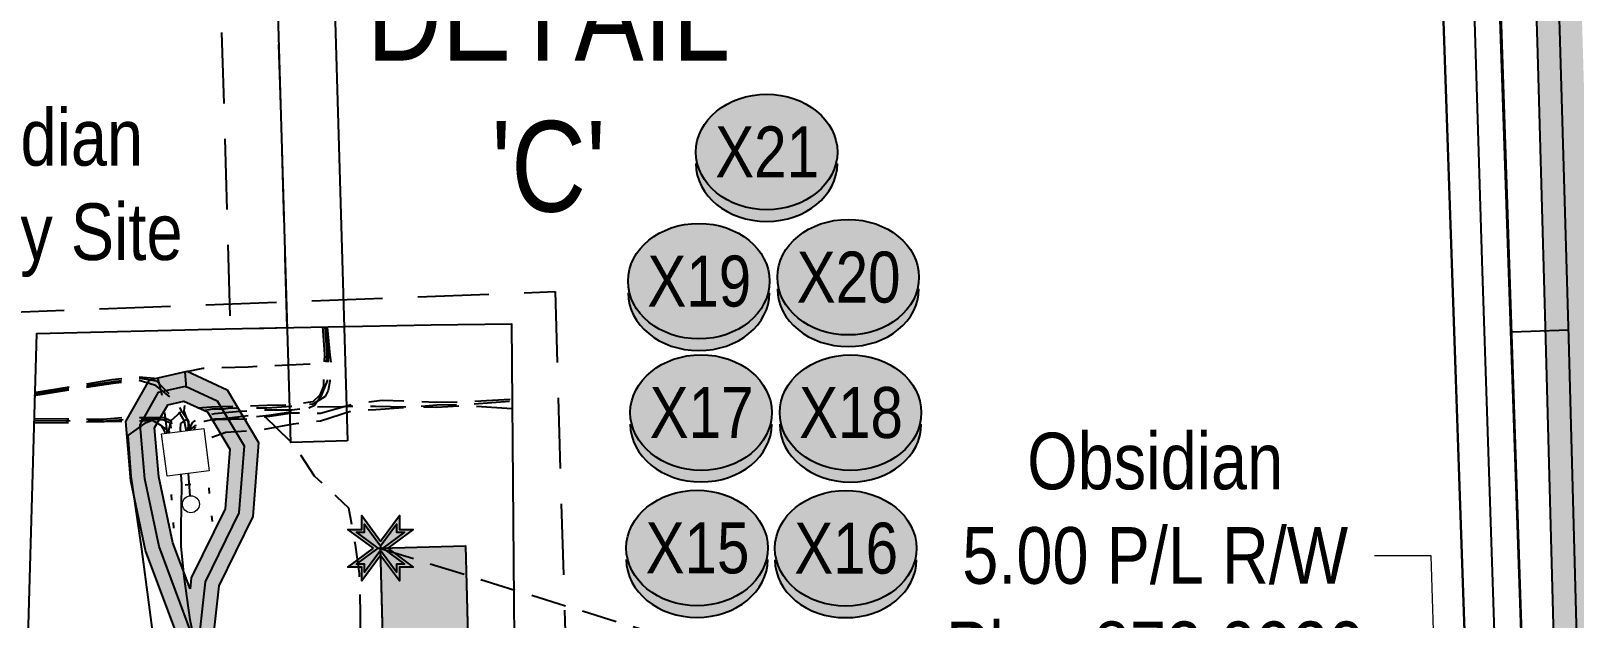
# Model space of a CAD drawing. Extents: x 633830 to 642643, y 5901646 to 5905452.
# Drawn here: x 636271.5 to 636544, y 5904571.3 to 5904674.9 of the extents above; entities that cross this region are included whole.
import ezdxf
from ezdxf.enums import TextEntityAlignment as Align

# ---------------------------------------------------------------- set-up
doc = ezdxf.new("R2010")
doc.units = 0
doc.header["$LTSCALE"] = 5
doc.header["$PDSIZE"] = 5
for name, pattern in [('foc-ACCESSROAD', [3.75, 2.5, -1.25]), ('foc-FLOWLINE', [3.75, 2.5, -1.25]), ('foc-TIELINE', [1.875, 1.25, -0.625]), ('foc-TOPO', [1, 0.2, -0.8]), ('UG_PIPE', [1.875, 1.25, -0.625])]:
    doc.linetypes.add(name, pattern=pattern)
doc.layers.get('Defpoints').update_dxf_attribs({"color": 9})
for name, color, linetype in [('AS-CABLE', 224, 'foc-CABLE'), ('AS-FENCE', 48, 'foc-FENCE'), ('AS-PIPE-AG', 44, 'Continuous'), ('AS-PIPE-UG', 44, 'UG_PIPE'), ('AS-ROADS', 254, 'Continuous'), ('AS-TELUS', 224, 'foc-TEL'), ('C-EZE', 13, 'foc-FLOWLINE'), ('C-RW', 13, 'Continuous'), ('C-WS', 13, 'foc-ACCESSROAD'), ('DETAIL-T', 7, 'Continuous'), ('L-MON', 1, 'Continuous'), ('L-SEC', 7, 'Continuous'), ('L-TIE', 7, 'foc-TIELINE'), ('L-TITLEDB', 4, 'Continuous'), ('L-TITLEDB-T', 4, 'Continuous'), ('P-CROSSINGS', 250, 'Continuous'), ('P-IOP4', 10, 'Continuous'), ('P-IOP4-H', 21, 'Continuous'), ('P-LTO', 14, 'Continuous'), ('P-PROPOSED', 10, 'Continuous'), ('P-PROPOSED-H', 21, 'Continuous'), ('T-GENERAL', 48, 'foc-TOPO')]:
    doc.layers.add(name, color=color, linetype=linetype)
for name, color, linetype, lineweight in [('C-RW-T', 13, 'Continuous', 9), ('C-WS-T', 13, 'Continuous', 9), ('T-TEXT', 48, 'Continuous', 18)]:
    doc.layers.add(name, color=color, linetype=linetype, lineweight=lineweight)
doc.styles.add('80CG', font='ARIALN.TTF', dxfattribs={"height": 10})
doc.styles.add('80L', font='ARIALN.TTF', dxfattribs={"height": 10})
doc.styles.add('Crossing', font='ARIALN.TTF', dxfattribs={"height": 10})
doc.styles.add('foc-LtypeFont', font='ARIALN.TTF', dxfattribs={"height": 7.349999999999999})
doc.linetypes.add('foc-CABLE', pattern='A,2,-1,["C",foc-LtypeFont,S=0.2,R=0,X=-0.625,Y=-0.75],-1.239999999999999,8', length=12.24)
doc.linetypes.add('foc-FENCE', pattern='A,10,-1,["X",foc-LtypeFont,S=0.2,R=0,X=-0.625,Y=-0.75],-1.239999999999999', length=12.24)
doc.linetypes.add('foc-TEL', pattern='A,2,-1,["T",foc-LtypeFont,S=0.2,R=0,X=-0.425,Y=-0.75],-1.239999999999999,8', length=12.24)
doc.dimstyles.new('Compass 5 000', dxfattribs={"dimscale": 5, "dimtxt": 9, "dimasz": 2, "dimexe": 0.2, "dimexo": 0.0625, "dimgap": 0.5, "dimtad": 0, "dimtih": 1, "dimtoh": 1, "dimzin": 0, "dimdsep": 46, "dimtxsty": '80CG', "dimcen": 0.1, "dimse1": 1, "dimse2": 1, "dimclrd": 256, "dimclrt": 256, "dimaunit": 1, "dimadec": 4, "dimazin": 0, "dimtfac": 0.06, "dimtofl": 0, "dimtmove": 0, "dimatfit": 1, "dimfxl": 0.2, "dimtolj": 1, "dimtzin": 0, "dimlwd": -1, "dimarcsym": 0})

# ---------------------------------------------------------------- blocks, each defined once
blk = doc.blocks.new('*D40')
at = {"layer": 'C-RW-T', "transparency": 16777216}
for p, q in [((636518.6981710419, 5904582.252361986), (636508.6981710419, 5904582.252361986)), ((636519.5290099758, 5904554.840079254), (636518.6981710419, 5904582.252361986)), ((636520.2863163976, 5904529.853891313), (636520.5892672995, 5904519.858481329))]:
    blk.add_line(p, q, dxfattribs=at)
for points in [[(636521.1949116398, 5904554.89057107), (636517.8631083119, 5904554.789587436), (636519.8319608776, 5904544.844669269)], [(636521.9522180615, 5904529.904383129), (636518.6204147337, 5904529.803399496), (636519.9833654958, 5904539.849301297)]]:
    blk.add_solid(points, dxfattribs=at)
at = {"layer": 'Defpoints', "color": 0, "transparency": 16777216}
for p in [(636519.8319608776, 5904544.844669269), (636433.8853544235, 5904542.239713397), (636434.0367590417, 5904537.244345425)]:
    blk.add_point(p, dxfattribs=at)
at = {"layer": 'C-RW-T', "transparency": 16777216, "insert": (636469.9737508519, 5904582.252361986), "char_height": 10, "attachment_point": 5, "style": '80CG'}
blk.add_mtext('\\A1;Obsidian\\P5.00 P/L R/W\\PPlan 872 0920', dxfattribs=at)
blk = doc.blocks.new('TEMP')
h = blk.add_hatch(color=255)
h.dxf.hatch_style = 1
h.paths.add_polyline_path([(-5.274161e-10, 0.2514284397220763), (-0.6656854269836912, 1.152061669657268), (-0.6656854269836914, 0.6656854303339061), (-1.152061663105632, 0.6656854303339061), (-0.2514284404497629, 5.273253e-10), (-1.152061661774314, -0.665685419564579), (-0.6656854224511335, -0.6656854195645793), (-0.6656854224511335, -1.152061655686338), (-5.273251e-10, -0.2514284436956587), (0.6656854183820542, -1.152061663420681), (0.6656854183820542, -0.6656854208922597), (1.152061656810019, -0.6656854053035205), (0.2514284429676993, 5.273253e-10), (1.152061671303363, 0.6656854258011663), (0.6656854287749412, 0.6656854258011663), (0.6656854131859291, 1.15206166422904)])
h.paths.add_polyline_path([(0.5656854229146121, 0.8485281473411305), (0.5656854319800914, 0.5656854258011663), (0.8485281444547581, 0.5656854258011663), (0.0831890339399251, 0), (0.8485281399220186, -0.5656854150320215), (0.5656854183820542, -0.5656854240973189), (0.5656854183820542, -0.8485281365719859), (0, -0.08318903609469999), (-0.5656854224511337, -0.8485281320390644), (-0.5656854224511337, -0.5656854195645792), (-0.8485281349258001, -0.5656854195645794), (-0.0831890328488955, 0), (-0.8485281394583584, 0.5656854303339058), (-0.5656854269836913, 0.5656854303339061), (-0.5656854269836913, 0.8485281428085727), (0, 0.0831890306941206)], flags=16)
h = blk.add_hatch(color=1)
h.dxf.hatch_style = 1
h.paths.add_polyline_path([(0, 0.0831890306941205), (-0.5656854269836911, 0.8485281428085727), (-0.5656854269836912, 0.5656854303339061), (-0.8485281394583578, 0.5656854303339061), (-0.0831890328488953, -1e-16), (-0.8485281349258001, -0.5656854195645793), (-0.5656854224511337, -0.5656854195645793), (-0.5656854224511337, -0.848528132039064), (0, -0.08318903609469999), (0.5656854183820542, -0.8485281365719856), (0.5656854183820542, -0.5656854240973191), (0.8485281399220184, -0.5656854150320213), (0.0831890339399251, -1e-16), (0.8485281444547581, 0.5656854258011663), (0.5656854319800914, 0.5656854258011663), (0.5656854229146121, 0.8485281473411308)])
at = {"color": 1}
for p, q in [((-0.0831890328488953, 0), (0.0831890339399252, 0)), ((0, 0.0831890306941205), (0, -0.08318903609469999))]:
    blk.add_line(p, q, dxfattribs=at)
at = {"color": 255, "flags": 128}
blk.add_lwpolyline([(-0.251428440449763, 5.27325e-10), (-1.152061663105632, 0.6656854303339061), (-0.6656854269836914, 0.6656854303339061), (-0.6656854269836914, 1.152061669657268), (-5.274159999999999e-10, 0.2514284397220763), (0.6656854131859291, 1.15206166422904), (0.6656854287749412, 0.6656854258011663), (1.152061671303363, 0.6656854258011663), (0.2514284429676991, 5.27325e-10), (1.152061656810019, -0.6656854053035204), (0.6656854183820542, -0.6656854208922596), (0.6656854183820542, -1.152061663420681), (-5.27325e-10, -0.2514284436956586), (-0.6656854224511335, -1.152061655686338), (-0.6656854224511335, -0.6656854195645793), (-1.152061661774314, -0.6656854195645793)], close=True, dxfattribs=at)
at = {"color": 1, "flags": 128}
blk.add_lwpolyline([(-0.0831890328488953, 0), (-0.8485281394583578, 0.5656854303339061), (-0.5656854269836913, 0.5656854303339061), (-0.5656854269836913, 0.8485281428085727), (0, 0.0831890306941205), (0.5656854229146121, 0.8485281473411305), (0.5656854319800914, 0.5656854258011663), (0.8485281444547581, 0.5656854258011663), (0.0831890339399252, 0), (0.8485281399220184, -0.5656854150320214), (0.5656854183820542, -0.5656854240973189), (0.5656854183820542, -0.8485281365719856), (0, -0.08318903609469999), (-0.5656854224511335, -0.848528132039064), (-0.5656854224511335, -0.5656854195645792), (-0.8485281349258001, -0.5656854195645792)], close=True, dxfattribs=at)
blk = doc.blocks.new('*D81')
at = {"layer": 'Defpoints', "color": 0, "transparency": 16777216}
for p in [(636558.0721465234, 5904622.614378487), (636553.9237439369, 5904594.779929002), (636559.0328243399, 5904594.957395219)]:
    blk.add_point(p, dxfattribs=at)
at = {"layer": 'L-TITLEDB-T', "transparency": 16777216}
for p, q in [((636568.0661192188, 5904622.961523646), (636588.7923270348, 5904623.681457844)), ((636542.9690934249, 5904622.08976711), (636532.9751207294, 5904621.74262195))]:
    blk.add_line(p, q, dxfattribs=at)
for points in [[(636542.9112358983, 5904623.755429226), (636543.0269509514, 5904620.424104993), (636552.9630661204, 5904622.436912269)], [(636568.0082616922, 5904624.627185762), (636568.1239767454, 5904621.295861529), (636558.0721465234, 5904622.614378487)]]:
    blk.add_solid(points, dxfattribs=at)
at = {"layer": 'L-TITLEDB-T', "transparency": 16777216, "insert": (636627.5406217142, 5904623.681457844), "char_height": 10, "attachment_point": 5, "style": '80CG'}
blk.add_mtext('\\A1;5.18 Road\\PPlan 842 0288', dxfattribs=at)
blk = doc.blocks.new('xing2')
h = blk.add_hatch(color=50)
h.dxf.hatch_style = 1
edge = h.paths.add_edge_path()
edge.add_ellipse((0, 0), major_axis=(-12.5, 0), ratio=0.8162973455633619, start_angle=0, end_angle=360)
h = blk.add_hatch(color=250)
h.dxf.hatch_style = 1
edge = h.paths.add_edge_path()
edge.add_ellipse((0, -2.047489049626165), major_axis=(-12.5, 0), ratio=0.8162973455633619, start_angle=0, end_angle=180)
edge.add_line((12.5, -2.047489049626165), (12.5, 0))
edge.add_ellipse((0, 0), major_axis=(-12.5, 0), ratio=0.8162973455633619, start_angle=0, end_angle=180, ccw=False)
edge.add_line((-12.5, 0), (-12.5, -2.047489049626165))
at = {"color": 250}
blk.add_ellipse((0, 0), major_axis=(-12.5, 0), ratio=0.8162973455633619, dxfattribs=at)
blk.add_ellipse((0, -2.047489049626165), major_axis=(-12.5, 0), ratio=0.8162973455633619, start_param=0, end_param=3.141592653589793, dxfattribs=at)
at = {"color": 250, "style": 'Crossing'}
blk.add_attdef('CROSSING', text='', height=9, dxfattribs=at).set_placement((0.08916442567715421, 0.0199513138486509), align=Align.MIDDLE_CENTER)
at = {"color": 250, "style": 'Crossing', "flags": 1}
for tag, p in [('OWNER', (0.08916442567715421, -12.49201765665748)), ('DESCRIPTION', (0.08916442567715421, -25.770021277247)), ('LOCATION', (0.08916442567715421, -39.30337514164421)), ('DWG_REF', (0.08916442567715421, -52.83672900604233))]:
    blk.add_attdef(tag, text='', height=9, dxfattribs=at).set_placement(p, align=Align.MIDDLE_CENTER)

msp = doc.modelspace()

# ---------------------------------------------------------------- hatches: boundary and pattern name
at = {"layer": 'AS-ROADS'}
h = msp.add_hatch(color=256, dxfattribs=at)
h.dxf.hatch_style = 1
h.paths.add_polyline_path([(636537.2725545268, 5904921.268322363), (636538.9319700208, 5904870.732123004), (636540.6744972357, 5904820.112857127), (636542.2660237252, 5904770.954482719), (636544.0086555664, 5904720.62111642), (636545.5105690144, 5904671.221963184), (636546.9673649026, 5904620.790029204), (636548.3141766393, 5904570.219098225), (636549.5388990778, 5904521.419157869), (636550.7646167512, 5904471.108790291), (636551.9593169237, 5904421.091361965), (636553.2257917218, 5904369.804683257), (636554.5393261006, 5904319.893375768), (636555.8238652005, 5904271.029908322), (636557.2221570128, 5904221.165163165), (636558.7427172887, 5904173.20503255), (636560.1843072477, 5904121.782658917), (636561.7346351905, 5904072.681943768), (636553.7409341207, 5904072.429547081), (636552.1901598133, 5904121.544399129), (636550.7485844318, 5904172.966252732), (636549.2280250927, 5904220.926353805), (636547.8291266734, 5904270.812731327), (636546.544409557, 5904319.68297058), (636545.230704506, 5904369.600763193), (636543.9639126683, 5904420.900386389), (636542.7693045308, 5904470.913999686), (636541.5437318374, 5904521.218504733), (636540.3191633305, 5904570.012311587), (636538.9727547376, 5904620.568105056), (636537.5163939667, 5904670.984975975), (636536.0151768024, 5904720.361227873), (636534.2728175283, 5904770.686721461), (636532.6812654985, 5904819.845884743), (636530.938801596, 5904870.463311466), (636529.279177932, 5904921.005850441)])
h = msp.add_hatch(color=256, dxfattribs=at)
h.dxf.hatch_style = 1
h.paths.add_polyline_path([(636302.624270293, 5904607.67203364), (636306.557180627, 5904601.067931783), (636305.7334803971, 5904590.537419638), (636299.7764829888, 5904578.344361859), (636299.5635644151, 5904576.421878094), (636296.5312880126, 5904584.57112093), (636294.0741631851, 5904596.226663193), (636293.3115844135, 5904604.830717657), (636295.6449418401, 5904608.927850308), (636298.483639128, 5904609.575839858)], flags=16)
h.paths.add_polyline_path([(636297.5560510221, 5904567.483632602), (636291.7169103449, 5904583.176323172), (636289.12149785, 5904595.487842592), (636288.1945657256, 5904605.946269663), (636292.3893184519, 5904613.31181863), (636299.0278775585, 5904614.827202791), (636306.1239934238, 5904611.564504686), (636311.6643406395, 5904602.26121164), (636310.6425751201, 5904589.198553856), (636304.6490321356, 5904576.93069291), (636303.5351456227, 5904566.873192065), (636314.4715952656, 5904540.599181402), (636320.4374518594, 5904528.113336939), (636323.61440674, 5904524.806847958), (636337.234772611, 5904525.440697146), (636413.2731443202, 5904527.980809787), (636542.5853166704, 5904531.338753046), (636542.7161874945, 5904526.341913607), (636413.4220251213, 5904522.98444203), (636337.4344074093, 5904520.446024868), (636321.5813056667, 5904519.70827114), (636316.2747164796, 5904525.231226081), (636309.9061438149, 5904538.55990848), (636298.4250831868, 5904566.142306713), (636298.4449864404, 5904566.322017113)])
at = {"layer": 'P-IOP4-H'}
h = msp.add_hatch(color=256, dxfattribs=at)
h.dxf.hatch_style = 1
h.paths.add_polyline_path([(636334.9968581493, 5904515.420865003), (636333.2020626777, 5904583.598123587), (636348.1924573124, 5904583.995430816), (636349.9863301109, 5904515.853247498)])
at = {"layer": 'P-PROPOSED-H'}
h = msp.add_hatch(color=256, dxfattribs=at)
h.dxf.hatch_style = 1
h.paths.add_polyline_path([(636527.4425803283, 5904485.501807928), (636335.9157373247, 5904480.462413355), (636333.2020626777, 5904583.598123587), (636348.1924573124, 5904583.995430816), (636350.5117834922, 5904495.847308709), (636526.9353896326, 5904500.489311617)])

# ---------------------------------------------------------------- linework, layer by layer
at = {"layer": 'AS-CABLE', "flags": 128}
for points in [[(636296.0425438008, 5904604.150851943), (636294.3570317469, 5904605.293521147), (636292.8784597834, 5904606.129279207), (636291.5098559866, 5904605.590435199), (636288.5517123499, 5904603.519034849), (636289.1095508599, 5904596.322118312), (636290.997004453, 5904583.455843019), (636292.99142708, 5904568.240247839), (636294.31304448, 5904558.224147446), (636295.5816772188, 5904551.236170414), (636298.4888356145, 5904544.971983857)], [(636300.6432119359, 5904535.870618653), (636302.2017607457, 5904538.67380714), (636302.7595992559, 5904539.835470852), (636303.6773335774, 5904542.838601458), (636303.881274537, 5904543.817318126), (636303.9442563041, 5904550.51837821), (636301.9168432285, 5904559.698720565), (636299.5575262351, 5904570.977455434), (636298.4958335886, 5904578.59325071), (636297.9709855289, 5904583.942702076), (636298.0189716371, 5904587.122781463), (636298.1229415386, 5904594.883534781), (636297.994978583, 5904596.612034383)]]:
    msp.add_lwpolyline(points, dxfattribs=at)
at = {"layer": 'AS-FENCE', "flags": 128}
msp.add_lwpolyline([(636270.0030820639, 5904531.048014767), (636271.0827695011, 5904572.075137669), (636272.5303504346, 5904621.511826049), (636305.7917214744, 5904622.329589318), (636342.1342005527, 5904623.046381812), (636356.3080972978, 5904623.208334927), (636356.5920151053, 5904588.265450668), (636356.8979265458, 5904553.682462228), (636357.077874452, 5904534.328065213)], dxfattribs=at)
at = {"layer": 'AS-PIPE-AG', "flags": 128}
msp.add_lwpolyline([(636299.5595256564, 5904592.820132116), (636299.2736084276, 5904596.77998577)], dxfattribs=at)
at = {"layer": 'AS-PIPE-UG', "flags": 128}
for points in [[(636322.969, 5904622.708000002), (636323.3310000004, 5904617.836999998), (636323.184, 5904615.747999998), (636323.104, 5904612.228000003), (636322.498, 5904610.596999998), (636321.224, 5904609.444000003), (636317.5410000003, 5904608.883000003), (636313.126, 5904608.770000002), (636303.356, 5904608.523000003), (636301.774, 5904608.392999998), (636298.9320000004, 5904608.183999998), (636297.88, 5904607.635999998), (636296.152, 5904606.087000003), (636295.754, 5904604.321999998), (636295.8016082246, 5904603.961565458)], [(636323.336, 5904622.650000003), (636323.736, 5904617.916000003), (636323.59, 5904616.092000003), (636322.217, 5904616.183999998), (636309.84, 5904615.586000003), (636301.814, 5904615.312999998), (636298.646, 5904614.654999998), (636298.866, 5904611.752999998), (636298.467, 5904607.832999998), (636299.641, 5904604.610000003), (636299.65934445, 5904604.471116992)], [(636323.527, 5904622.692999998), (636324, 5904617.847000003), (636323.966, 5904615.697999998), (636323.748, 5904613.126999998), (636322.647, 5904610.392000003), (636321.526, 5904608.765999998), (636319.9870000003, 5904608.032999998), (636317.287, 5904607.621999999), (636313.4450000003, 5904607.042999998), (636309.754, 5904606.599999998), (636303.9550000003, 5904606.386999998), (636302.031, 5904605.978000001), (636300.607, 5904605.254999998), (636300.011, 5904604.498999998)], [(636323.773, 5904622.640999998), (636324.249, 5904617.663000003), (636324.501, 5904615.723999999), (636324.25, 5904613.092000001), (636323.938, 5904611.418999998), (636323.433, 5904610.385000003), (636321.224, 5904609.053000003), (636317.4660000004, 5904608.619999998), (636313.141, 5904608.331999999), (636308.449, 5904608.299999998), (636306.265, 5904608.252000003), (636305.567, 5904608.135999998), (636303.493, 5904608.121999999), (636301.331, 5904607.729000003), (636300.6560000003, 5904607.510999998), (636297.898, 5904605.620999998), (636297.829, 5904604.580999998), (636297.8746508284, 5904604.235384607)], [(636272.0000000003, 5904610.561000001), (636278.697, 5904611.628000002), (636285.961, 5904612.729999999), (636290.5, 5904613.260999998), (636293.262, 5904612.465999998), (636294.3610000004, 5904611.616000003), (636296.496, 5904609.813999998), (636297.448, 5904607.891000003), (636298.529, 5904606.050000003), (636298.809, 5904604.562999998), (636298.8355095553, 5904604.362300238)], [(636272.0150000004, 5904610.847000003), (636278.787, 5904611.927000003), (636285.965, 5904613.020999998), (636290.6690000003, 5904613.601999998), (636293.653, 5904613.138000003), (636294.822, 5904611.895000002), (636296.764, 5904610.019000003), (636297.9110000003, 5904608.038999998), (636299.284, 5904606.076999998), (636299.168, 5904604.559000003), (636299.1878343379, 5904604.408837282)], [(636272.058, 5904611.099000003), (636278.675, 5904612.168999998), (636285.811, 5904613.367999998), (636290.511, 5904613.841999998), (636293.844, 5904613.543000002), (636294.625, 5904610.412999998), (636295.069, 5904607.620000003), (636295.441, 5904604.182999998), (636295.4759302989, 5904603.918548086)], [(636356.071, 5904609.831000003), (636348.9050000004, 5904609.426000003), (636342.8940000003, 5904609.337000003), (636333.493, 5904609.697000002), (636328.266, 5904608.968999998), (636322.612, 5904607.382999999), (636317.54, 5904607.446999998), (636313.6770000004, 5904606.845000003), (636309.993, 5904606.384999998), (636304.052, 5904606.235999998), (636302.072, 5904605.843999998), (636300.7, 5904605.132000001), (636300.206, 5904604.588999998), (636300.211929906, 5904604.544105595)], [(636355.942, 5904609.490999999), (636348.7100000003, 5904608.978000003), (636343.165, 5904608.831000001), (636332.365, 5904608.019999998), (636327.968, 5904607.782999998), (636322.576, 5904606.048000003), (636317.775, 5904605.494000003), (636311.626, 5904604.396000003), (636305.8590000004, 5904604.024999999), (636303.435, 5904603.159000003), (636302.288, 5904602.785000003), (636302.1642950597, 5904602.76907709)], [(636271.91, 5904606.480999998), (636277.793, 5904606.422999999), (636284.21, 5904606.390000002), (636288.244, 5904606.699000003), (636292.649, 5904606.673000003), (636294.929, 5904606.695999999), (636296.181, 5904606.161000001), (636296.522, 5904604.217000001), (636296.5428078098, 5904604.059467275)], [(636272.17, 5904606.057999998), (636277.859, 5904606.119999998), (636284.115, 5904606.013999999), (636288.3240000004, 5904606.391000003), (636292.642, 5904606.453000003), (636294.9480000003, 5904606.237000001), (636296.08, 5904605.754999998), (636296.2650000004, 5904604.124999998), (636296.2782711997, 5904604.024525791)], [(636356.394, 5904608.198999998), (636348.829, 5904608.737000003), (636343.108, 5904608.449999998), (636332.3, 5904608.595999998), (636328.035, 5904608.600000002), (636325.053, 5904608.493000003), (636322.9, 5904608.567000003), (636317.54, 5904607.969999998), (636313.24, 5904607.990999999), (636308.345, 5904607.750999998), (636303.893, 5904607.323000003), (636301.022, 5904606.548000003), (636299.924, 5904605.786999998), (636299.416, 5904604.530999999), (636299.4279467909, 5904604.440552685)], [(636329.6568126797, 5904569.164980141), (636329.6568126798, 5904571.955172392), (636329.4788641939, 5904579.12009819), (636328.769069675, 5904584.179633486), (636327.5994082846, 5904590.693747697), (636325.5090134409, 5904592.658179007), (636321.5311650034, 5904596.345111663), (636317.96719675, 5904601.803531484), (636312.3178322068, 5904607.253953614), (636311.5190634446, 5904607.175976195), (636304.052, 5904606.235999998), (636300.388, 5904605.185000002), (636299.641, 5904604.610000003)], [(636271.878, 5904605.747999998), (636277.651, 5904605.797000003), (636288.345, 5904606.041000001), (636292.933, 5904606.174000002), (636294.46, 5904605.257999999), (636295.051, 5904604.227999998), (636295.0984597357, 5904603.868689647)]]:
    msp.add_lwpolyline(points, dxfattribs=at)
at = {"layer": 'AS-ROADS', "flags": 128}
for points in [[(636543.9639126683, 5904420.900386389), (636542.7693045308, 5904470.913999686), (636541.5437318374, 5904521.218504733), (636540.3191633305, 5904570.012311587), (636538.9727547376, 5904620.568105056), (636537.5163939667, 5904670.984975975), (636536.0151768024, 5904720.361227873), (636534.2728175283, 5904770.686721461), (636532.6812654985, 5904819.845884743), (636530.938801596, 5904870.463311466), (636529.279177932, 5904921.005850441), (636537.2725545268, 5904921.268322363), (636538.9319700208, 5904870.732123004), (636540.6744972357, 5904820.112857127), (636542.2660237252, 5904770.954482719), (636544.0086555664, 5904720.62111642)], [(636533.275866229, 5904921.137086405), (636534.9353858083, 5904870.597717232), (636536.6778813667, 5904819.979370935), (636538.269420626, 5904770.820602086), (636540.0119161843, 5904720.49117215), (636541.5134814905, 5904671.103469583), (636542.9700598201, 5904620.679067134), (636544.3166699858, 5904570.115704906), (636545.5413154577, 5904521.318831298), (636546.766960641, 5904471.011394995), (636547.961614796, 5904420.99587417), (636549.2282481135, 5904369.702723218), (636550.5418678288, 5904319.788173171), (636551.826495937, 5904270.921319821), (636553.2250910524, 5904221.045758485), (636554.7456508598, 5904173.085642648), (636556.1872335314, 5904121.66352903), (636557.7377846555, 5904072.555745421)], [(636297.5560510221, 5904567.483632602), (636291.7169103449, 5904583.176323172), (636289.12149785, 5904595.487842592), (636288.1945657256, 5904605.946269663), (636292.3893184519, 5904613.31181863), (636299.0278775585, 5904614.827202791), (636306.1239934238, 5904611.564504686), (636311.6643406395, 5904602.26121164), (636310.6425751201, 5904589.198553856), (636304.6490321356, 5904576.93069291), (636303.5351456227, 5904566.873192065)], [(636299.8984275464, 5904568.355214564), (636294.1240991794, 5904583.873722046), (636291.5978305176, 5904595.857252895), (636290.753075069, 5904605.38849366), (636294.0171301455, 5904611.119834472), (636298.7557583429, 5904612.201521324), (636304.3741318587, 5904609.618269167), (636309.1107606333, 5904601.664571705), (636308.1880277586, 5904589.867986751), (636302.2127575631, 5904577.637527392), (636300.9801144056, 5904566.507749394), (636312.1888695398, 5904539.579544934), (636318.3560841695, 5904526.672281514), (636322.5978562029, 5904522.257559549), (636337.3345900101, 5904522.943361007), (636413.3475847208, 5904525.482625912), (636540.1878652482, 5904528.804664196)]]:
    msp.add_lwpolyline(points, dxfattribs=at)
msp.add_lwpolyline([(636299.5635644149, 5904576.421878094), (636296.5312880131, 5904584.571120934), (636294.0741631852, 5904596.22666319), (636293.3115844134, 5904604.830717657), (636295.6449418399, 5904608.927850307), (636298.4836391256, 5904609.575839857), (636302.6242702928, 5904607.672033641), (636306.557180627, 5904601.067931784), (636305.7334803971, 5904590.537419638), (636299.7764829888, 5904578.34436186)], close=True, dxfattribs=at)
at = {"layer": 'AS-TELUS', "flags": 128}
msp.add_lwpolyline([(636561.0810710739, 5903616.132239005), (636545.6253451506, 5904095.615968073), (636527.739788932, 5904634.333720084), (636503.067521654, 5905439.999837974)], dxfattribs=at)
at = {"layer": 'C-EZE', "flags": 128}
msp.add_lwpolyline([(636316.7373828548, 5904622.545473543), (636302.2474784737, 5905113.610127687), (636300.2773329671, 5905130.900625731), (636290.2579354077, 5905130.619391874), (636292.204317799, 5905112.891052349), (636306.6817594679, 5904622.24876104)], close=True, dxfattribs=at)
at = {"layer": 'C-RW', "flags": 128}
msp.add_lwpolyline([(636327.3888254666, 5904602.559203986), (636317.3358657216, 5904602.262815051), (636302.2474784737, 5905113.610127687), (636295.7743410589, 5905170.420028002), (636288.8438557457, 5905231.15914235), (636286.0572021643, 5905312.045662746), (636296.1119163558, 5905312.315096624), (636298.8803819482, 5905231.899545033), (636305.8639799919, 5905170.693437847), (636312.2865938218, 5905114.329577557), (636327.3888254666, 5904602.559203986)], dxfattribs=at)
at = {"layer": 'C-WS', "flags": 128}
msp.add_lwpolyline([(636364.0085704516, 5904628.898408073), (636367.3331806735, 5904516.293625655), (636261.0509180372, 5904513.483782103), (636257.76408471, 5904624.86493155)], close=True, dxfattribs=at)
at = {"layer": 'L-SEC'}
msp.add_line((636536.268, 5904520.736000002), (636509.2545331202, 5905329.360688278), dxfattribs=at)
at = {"layer": 'L-TIE'}
msp.add_line((636333.0181107046, 5904583.60856622), (636536.2680000248, 5904520.73600003), dxfattribs=at)
at = {"layer": 'L-TITLEDB', "flags": 128}
for points in [[(636536.2680000248, 5904520.73600003), (636526.2648958613, 5904520.388100739), (636525.4403039548, 5904545.015317592), (636514.4644020831, 5904862.963544822), (636513.0222075453, 5904905.583689245), (636502.4229119875, 5905218.810785113), (636501.7994463786, 5905237.22212987), (636512.3230753646, 5905237.506539126)], [(636526.2648958613, 5904520.388100739), (636536.2680000248, 5904520.73600003), (636522.4018437994, 5904924.142841613), (636512.3230753646, 5905237.506539126), (636501.7994463786, 5905237.22212987), (636502.4229119875, 5905218.810785113), (636513.0222075453, 5904905.583689245), (636525.4403039548, 5904545.015317592), (636525.6069446163, 5904540.020876508)]]:
    msp.add_lwpolyline(points, close=True, dxfattribs=at)
at = {"layer": 'P-IOP4', "flags": 128}
msp.add_lwpolyline([(636334.9968581493, 5904515.420865003), (636333.2020626777, 5904583.598123587), (636348.1924573124, 5904583.995430816), (636349.9863301109, 5904515.853247498)], close=True, dxfattribs=at)
at = {"layer": 'P-LTO', "flags": 128}
msp.add_lwpolyline([(636527.4425803283, 5904485.501807928), (636527.4425803283, 5904485.501807928), (636335.9157373247, 5904480.462413355), (636333.2020626777, 5904583.598123587), (636348.1924573124, 5904583.995430816), (636350.5117834922, 5904495.847308709), (636526.9353896326, 5904500.489311617), (636526.9353896326, 5904500.489311617)], close=True, dxfattribs=at)
at = {"layer": 'P-PROPOSED', "flags": 128}
msp.add_lwpolyline([(636527.4425803283, 5904485.501807928), (636527.4425803283, 5904485.501807928), (636335.9157373247, 5904480.462413355), (636333.2020626777, 5904583.598123587), (636348.1924573124, 5904583.995430816), (636350.5117834922, 5904495.847308709), (636526.9353896326, 5904500.489311617), (636526.9353896326, 5904500.489311617)], close=True, dxfattribs=at)
at = {"layer": 'T-GENERAL', "flags": 128}
msp.add_lwpolyline([(636303.5133810398, 5904588.290443439), (636302.8245804433, 5904595.130463289), (636296.1315180442, 5904594.502645039), (636296.668362631, 5904587.124780885)], dxfattribs=at)
at = {"layer": 'T-TEXT', "flags": 128}
msp.add_lwpolyline([(636295.5076986359, 5904596.326117155), (636294.5499758899, 5904603.76296424), (636301.9748264418, 5904604.743680323), (636302.9355483188, 5904597.279841058)], close=True, dxfattribs=at)
at = {"layer": 'T-TEXT'}
msp.add_circle((636299.7039813692, 5904591.369996632), 1.501218994904067, dxfattribs=at)

# ---------------------------------------------------------------- block references
at = {"layer": 'L-MON', "xscale": 5.000000000000004, "yscale": 5.000000000000004, "zscale": 5.000000000000004}
msp.add_blockref('TEMP', (636333.2020626777, 5904583.598123587), dxfattribs=at)
at = {"layer": 'P-CROSSINGS', "xscale": 0.99971059, "yscale": 0.99971059, "zscale": 0.99971059}
for p, values in [((636401.368615882, 5904653.535742626), {'CROSSING': 'X21'}), ((636389.3909715813, 5904630.737330552), {'CROSSING': 'X19'}), ((636415.7610164944, 5904631.437190863), {'CROSSING': 'X20'}), ((636389.7941688696, 5904607.544238804), {'CROSSING': 'X17'}), ((636416.1820782438, 5904607.531098614), {'CROSSING': 'X18'}), ((636389.0800558736, 5904583.642121828), {'CROSSING': 'X15'}), ((636415.3279721987, 5904583.589757822), {'CROSSING': 'X16'})]:
    msp.add_blockref('xing2', p, dxfattribs=at).add_auto_attribs(values)

# ---------------------------------------------------------------- texts
at = {"layer": 'C-WS-T', "insert": (636238.5654301909, 5904661.131247344), "char_height": 9.997105900000024, "attachment_point": 1, "style": '80L'}
msp.add_mtext_dynamic_manual_height_columns('\\pi7.5018;Obsidian\\P\\pi0.48129;Battery Site', width=58.82442019099602, gutter_width=50.0144746891198, heights=[0], dxfattribs=at)
at = {"layer": 'DETAIL-T', "color": 3, "insert": (636362.8662833752, 5904677.568457503), "char_height": 16.00000000000002, "width": 63.63612551159628, "attachment_point": 5, "style": '80CG'}
msp.add_mtext("SEE\\PDETAIL\\P'C'", dxfattribs=at)

# ---------------------------------------------------------------- dimensions: what is measured, and where the dimension line sits
at = {"layer": 'C-RW-T'}
dim = msp.add_linear_dim(base=(636519.8319608776, 5904544.844669269), p1=(636434.0367590418, 5904537.244345426), p2=(636433.8853544237, 5904542.239713398), angle=91.7360464315458, text='Obsidian\\P5.00 P/L R/W\\PPlan 872 0920', dimstyle='Compass 5 000', dxfattribs=at)
dim.commit()
dim.dimension.update_dxf_attribs({"geometry": '*D40', "text_midpoint": (636469.9737508519, 5904582.252361986), "dimtype": 161})
at = {"layer": 'L-TITLEDB-T'}
dim = msp.add_linear_dim(base=(636558.0721465234, 5904622.614378487), p1=(636553.9237439369, 5904594.779929002), p2=(636559.0328243398, 5904594.957395219), angle=1.989394957472971, text='5.18 Road\\PPlan 842 0288', dimstyle='Compass 5 000', dxfattribs=at)
dim.commit()
dim.dimension.update_dxf_attribs({"geometry": '*D81', "text_midpoint": (636627.5406217142, 5904623.681457844), "dimtype": 161})

doc.saveas('drawing.dxf')
